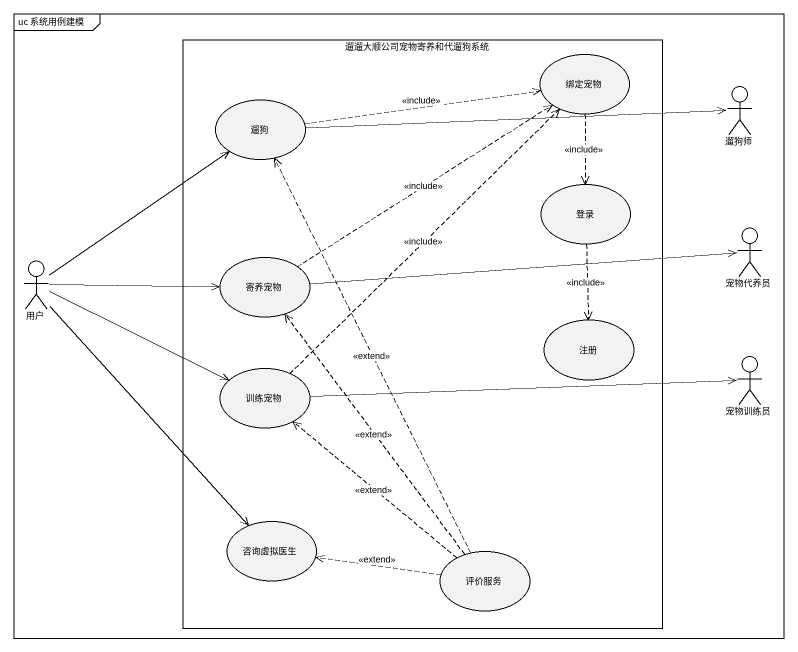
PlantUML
@startuml
mainframe uc 系统用例建模
rectangle 遛遛大顺公司宠物寄养和代遛狗系统 {
  usecase 绑定宠物
  usecase 遛狗
  usecase 登录
  usecase 寄养宠物
  usecase 注册
  usecase 训练宠物
  usecase 咨询虚拟医生
  usecase 评价服务
}
actor 遛狗师
actor 用户
actor 宠物代养员
actor 宠物训练员
绑定宠物 ..> 登录 : <<include>>
遛狗 .right.> 绑定宠物 : <<include>>
遛狗 -right-> 遛狗师
登录 ..> 注册 : <<include>>
用户 -up-> 遛狗
用户 -right-> 寄养宠物
用户 -right-> 训练宠物
用户 --> 咨询虚拟医生
寄养宠物 .up.> 绑定宠物 : <<include>>
寄养宠物 -right-> 宠物代养员
训练宠物 .up.> 绑定宠物 : <<include>>
训练宠物 -right-> 宠物训练员
评价服务 .up.> 遛狗 : <<extend>>
评价服务 .up.> 寄养宠物 : <<extend>>
评价服务 .up.> 训练宠物 : <<extend>>
评价服务 .left.> 咨询虚拟医生 : <<extend>>
@enduml
